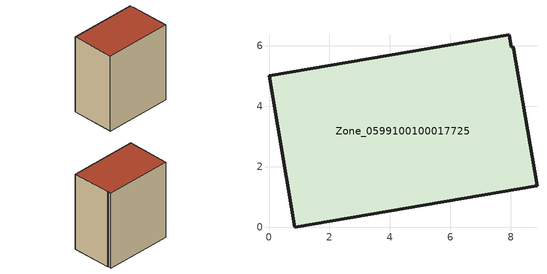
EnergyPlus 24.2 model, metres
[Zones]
Zone_0599100100017725
 floor ground (C_G): 8.08,5.97 8.87,1.37 0.86,0 0,5.01 7.95,6.37 8.02,5.95 z0
 wall outside (C_F): 0.86,0 8.87,1.37 8.08,5.97 8.02,5.95 7.95,6.37 0,5.01 0.86,0 z0:9.34
 roof outside (C_R): 8.87,1.37 8.08,5.97 8.02,5.95 7.95,6.37 0,5.01 0.86,0 z9.34
[BUILDING]
Pand.0599100100017725: North Axis=0; Terrain=City; Loads Convergence Tolerance Value=0.04; Temperature Convergence Tolerance Value=0.4; Solar Distribution=FullExterior; Maximum Number of Warmup Days=25; Minimum Number of Warmup Days=1
[Site:Location]
Rotterdam.The.Hague.AP_ZH_NLD Design_Conditions: Latitude=51.96; Longitude=4.45; Time Zone=1; Elevation=-4.5
[SITE:GROUNDTEMPERATURE:BUILDINGSURFACE]
18, 18, 18, 18, 18, 18, 18, 18, 18, 18, 18, 18
[MATERIAL] Thermal Absorptance=0.9; Solar Absorptance=0.7; Visible Absorptance=0.7
Name | Roughness | Thickness | Conductivity | Density | Specific Heat
G.TI.2015-2018 | MediumSmooth | 0.15 | 0.0428571 | 540 | 1210
F.TI.2015-2018 | Rough | 0.3 | 0.0666667 | 1920 | 840
R.TI.2015-2018 | MediumRough | 0.2 | 0.0333333 | 1500 | 1000
[CONSTRUCTION]
C_G: G.TI.2015-2018
C_F: F.TI.2015-2018
C_R: R.TI.2015-2018
[ZONE]
Zone_0599100100017725: Type=1; Multiplier=1; Ceiling Height=Autocalculate; Volume=Autocalculate; Floor Area=autocalculate; Part of Total Floor Area=Yes
[ZONEINFILTRATION:DESIGNFLOWRATE]
Infil_Zone_0599100100017725: Zone or ZoneList or Space or SpaceList=Zone_0599100100017725; Schedule=AlwaysOn; Design Flow Rate Calculation Method=Flow/Area; Flow Rate per Floor Area=0.0015; Constant Term Coefficient=1; Temperature Term Coefficient=0; Velocity Term Coefficient=0; Velocity Squared Term Coefficient=0
[HVACTEMPLATE:ZONE:IDEALLOADSAIRSYSTEM]
Zone_0599100100017725: Maximum Heating Supply Air Temperature=50; Minimum Cooling Supply Air Temperature=13; Maximum Heating Supply Air Humidity Ratio=0.0156; Minimum Cooling Supply Air Humidity Ratio=0.0077; Heating Limit=NoLimit; Cooling Limit=NoLimit; Dehumidification Control Type=ConstantSensibleHeatRatio; Cooling Sensible Heat Ratio=0.7; Dehumidification Setpoint=60; Humidification Control Type=None; Humidification Setpoint=30; Outdoor Air Method=None; Outdoor Air Flow Rate per Person=0.00944; Outdoor Air Flow Rate per Zone Floor Area=0; Outdoor Air Flow Rate per Zone=0; Demand Controlled Ventilation Type=None; Outdoor Air Economizer Type=NoEconomizer; Heat Recovery Type=None; Sensible Heat Recovery Effectiveness=0.7; Latent Heat Recovery Effectiveness=0.65
[ZONECONTROL:THERMOSTAT]
ThermostatControl_Zone_0599100100017725: Zone or ZoneList=Zone_0599100100017725; Control Type Schedule=DualSetpointControlType; Control 1=Thermostat_Zone_0599100100017725; Temperature Difference Between Cutout And Setpoint=0
[THERMOSTATSETPOINT:DUALSETPOINT]
Thermostat_Zone_0599100100017725: Heating Setpoint Temperature Schedule=HeatingSetpoint_Zone_0599100100017725; Cooling Setpoint Temperature Schedule=CoolingSetpoint_Zone_0599100100017725
[SCHEDULE:COMPACT]
HeatingSetpoint_Zone_0599100100017725: Through: 12/31, For: AllDays, Until: 24:00, 21
CoolingSetpoint_Zone_0599100100017725: Through: 12/31, For: AllDays, Until: 24:00, 24
DualSetpointControlType: Through: 12/31, For: AllDays, Until: 24:00, 4
AlwaysOn: Through: 12/31, For: AllDays, Until: 24:00, 1
